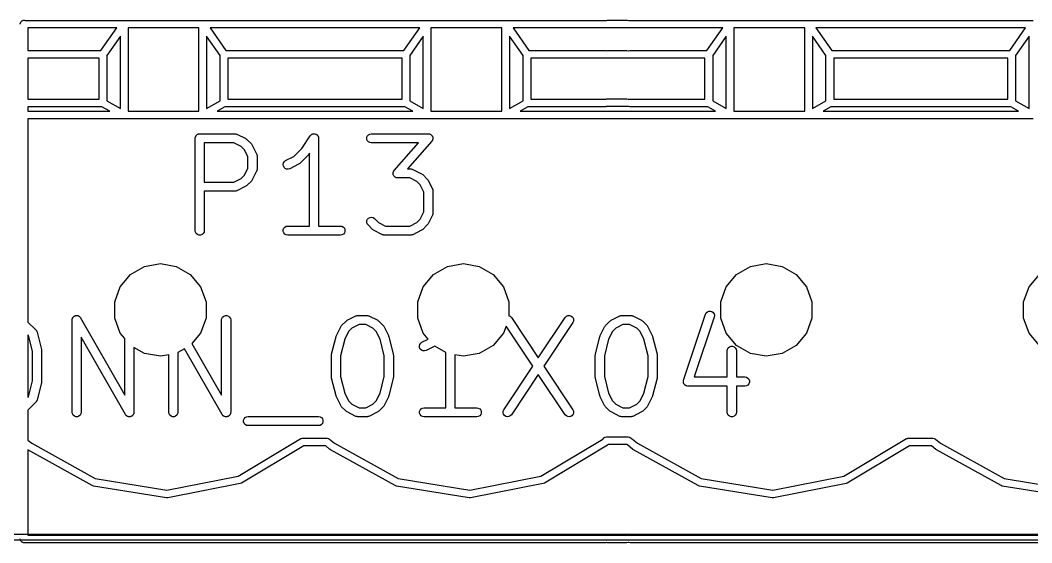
# Model space of a CAD drawing. Extents: x 10 to 287, y -200 to -10.
# Drawn here: x 184.69 to 201.38, y -130.09 to -121.47 of the extents above; entities that cross this region are included whole.
import ezdxf

# ---------------------------------------------------------------- set-up
doc = ezdxf.new("R2010")
doc.units = 0
doc.header["$MEASUREMENT"] = 0
doc.layers.add('BLACK', color=7, linetype='CONTINUOUS')

msp = doc.modelspace()

# ---------------------------------------------------------------- linework, layer by layer
at = {"layer": 'Black'}
for p, q in [((184.686, -121.53), (184.687, -121.525)), ((184.687, -121.52), (184.689, -121.516)), ((184.687, -121.525), (184.687, -121.52)), ((184.689, -121.516), (184.69, -121.508)), ((184.69, -121.508), (184.694, -121.502)), ((184.694, -121.502), (184.695, -121.499)), ((184.695, -121.499), (184.697, -121.497)), ((184.697, -121.497), (184.701, -121.489)), ((184.701, -121.489), (184.708, -121.483)), ((184.708, -121.483), (184.709, -121.482)), ((184.709, -121.482), (184.71, -121.482)), ((184.71, -121.482), (184.718, -121.475)), ((184.718, -121.475), (184.728, -121.471)), ((184.728, -121.471), (184.739, -121.467)), ((184.728, -121.471), (184.728, -121.471)), ((184.728, -121.471), (184.728, -121.471)), ((184.739, -121.467), (184.761, -121.467)), ((184.761, -121.467), (184.761, -121.468)), ((184.761, -121.468), (186.402, -121.468)), ((186.402, -121.468), (187.698, -121.468)), ((187.698, -121.468), (190.949, -121.468)), ((190.949, -121.468), (191.402, -121.468)), ((191.402, -121.468), (192.698, -121.468)), ((192.698, -121.468), (194.35, -121.468)), ((194.35, -121.468), (194.362, -121.47)), ((194.362, -121.47), (194.38, -121.466)), ((194.38, -121.466), (194.71, -121.466)), ((194.71, -121.466), (194.732, -121.47)), ((194.732, -121.471), (194.75, -121.468)), ((194.732, -121.47), (194.732, -121.471)), ((194.75, -121.468), (196.402, -121.468)), ((196.402, -121.468), (197.698, -121.468)), ((197.698, -121.468), (200.949, -121.468)), ((200.949, -121.468), (201.402, -121.468)), ((184.814, -121.594), (184.814, -121.968)), ((186.28, -121.594), (184.814, -121.594)), ((186.019, -121.968), (186.28, -121.594)), ((186.466, -121.594), (186.466, -122.969)), ((187.634, -121.594), (186.466, -121.594)), ((187.634, -122.969), (187.634, -121.594)), ((188.151, -121.594), (187.82, -121.594)), ((187.82, -121.594), (188.081, -121.968)), ((191.28, -121.594), (188.151, -121.594)), ((191.019, -121.968), (191.28, -121.594)), ((191.466, -121.594), (191.466, -122.969)), ((192.634, -121.594), (191.466, -121.594)), ((192.634, -122.969), (192.634, -121.594)), ((194.35, -121.594), (192.82, -121.594)), ((192.82, -121.594), (193.081, -121.968)), ((194.368, -121.591), (194.35, -121.594)), ((194.38, -121.593), (194.368, -121.591)), ((194.71, -121.593), (194.38, -121.593)), ((194.728, -121.59), (194.71, -121.593)), ((194.728, -121.591), (194.728, -121.59)), ((194.75, -121.594), (194.728, -121.591)), ((196.28, -121.594), (194.75, -121.594)), ((196.019, -121.968), (196.28, -121.594)), ((196.466, -121.594), (196.466, -122.969)), ((197.634, -121.594), (196.466, -121.594)), ((197.634, -122.969), (197.634, -121.594)), ((198.151, -121.594), (197.82, -121.594)), ((197.82, -121.594), (198.081, -121.968)), ((201.28, -121.594), (198.151, -121.594)), ((201.019, -121.968), (201.28, -121.594)), ((186.339, -121.732), (186.115, -122.051)), ((186.339, -122.923), (186.339, -121.732)), ((187.985, -122.051), (187.761, -121.732)), ((187.761, -121.732), (187.761, -122.923)), ((191.339, -121.732), (191.115, -122.051)), ((191.339, -122.923), (191.339, -121.732)), ((192.985, -122.051), (192.761, -121.732)), ((192.761, -121.732), (192.761, -122.923)), ((196.339, -121.732), (196.115, -122.051)), ((196.339, -122.923), (196.339, -121.732)), ((197.985, -122.051), (197.761, -121.732)), ((197.761, -121.732), (197.761, -122.923)), ((201.339, -121.732), (201.115, -122.051)), ((201.339, -122.923), (201.339, -121.732)), ((184.814, -121.968), (186.019, -121.968)), ((188.081, -121.968), (190.949, -121.968)), ((190.949, -121.968), (191.019, -121.968)), ((193.081, -121.968), (194.35, -121.968)), ((194.35, -121.968), (194.361, -121.97)), ((194.361, -121.97), (194.38, -121.966)), ((194.38, -121.966), (194.7, -121.966)), ((194.7, -121.966), (194.722, -121.97)), ((194.722, -121.97), (194.726, -121.973)), ((194.726, -121.973), (194.728, -121.972)), ((194.728, -121.972), (194.75, -121.968)), ((194.75, -121.968), (196.019, -121.968)), ((198.081, -121.968), (200.949, -121.968)), ((200.949, -121.968), (201.019, -121.968)), ((184.814, -122.095), (184.814, -122.768)), ((185.988, -122.095), (184.814, -122.095)), ((185.988, -122.768), (185.988, -122.095)), ((186.115, -122.051), (186.115, -122.795)), ((187.985, -122.795), (187.985, -122.051)), ((188.151, -122.095), (188.112, -122.095)), ((188.112, -122.095), (188.112, -122.768)), ((190.949, -122.095), (188.151, -122.095)), ((190.988, -122.095), (190.949, -122.095)), ((190.988, -122.768), (190.988, -122.095)), ((191.115, -122.051), (191.115, -122.795)), ((192.985, -122.795), (192.985, -122.051)), ((194.35, -122.095), (193.112, -122.095)), ((193.112, -122.095), (193.112, -122.768)), ((194.369, -122.092), (194.35, -122.095)), ((194.38, -122.093), (194.369, -122.092)), ((194.7, -122.093), (194.38, -122.093)), ((194.722, -122.09), (194.7, -122.093)), ((194.724, -122.088), (194.722, -122.09)), ((194.728, -122.091), (194.724, -122.088)), ((194.75, -122.095), (194.728, -122.091)), ((195.988, -122.095), (194.75, -122.095)), ((195.988, -122.768), (195.988, -122.095)), ((196.115, -122.051), (196.115, -122.795)), ((197.985, -122.795), (197.985, -122.051)), ((198.151, -122.095), (198.112, -122.095)), ((198.112, -122.095), (198.112, -122.768)), ((200.988, -122.095), (198.151, -122.095)), ((200.988, -122.768), (200.988, -122.095)), ((201.115, -122.051), (201.115, -122.795)), ((184.814, -122.768), (185.988, -122.768)), ((186.115, -122.795), (186.339, -122.923)), ((187.761, -122.923), (187.985, -122.795)), ((188.112, -122.768), (190.949, -122.768)), ((190.949, -122.768), (190.988, -122.768)), ((191.115, -122.795), (191.339, -122.923)), ((192.761, -122.923), (192.985, -122.795)), ((193.112, -122.768), (194.35, -122.768)), ((194.35, -122.768), (194.351, -122.768)), ((194.351, -122.768), (194.36, -122.766)), ((194.36, -122.766), (194.7, -122.766)), ((194.7, -122.766), (194.722, -122.77)), ((194.722, -122.77), (194.726, -122.773)), ((194.726, -122.773), (194.728, -122.772)), ((194.728, -122.772), (194.75, -122.768)), ((194.75, -122.768), (195.988, -122.768)), ((196.115, -122.795), (196.339, -122.923)), ((197.761, -122.923), (197.985, -122.795)), ((198.112, -122.768), (200.949, -122.768)), ((200.949, -122.768), (200.988, -122.768)), ((201.115, -122.795), (201.339, -122.923)), ((186.035, -122.895), (184.814, -122.895)), ((184.814, -122.895), (184.814, -122.969)), ((184.814, -122.969), (186.052, -122.969)), ((186.164, -122.969), (186.035, -122.895)), ((186.052, -122.969), (186.164, -122.969)), ((186.466, -122.969), (187.634, -122.969)), ((188.065, -122.895), (187.936, -122.969)), ((187.936, -122.969), (188.048, -122.969)), ((188.048, -122.969), (190.949, -122.969)), ((188.151, -122.895), (188.065, -122.895)), ((190.949, -122.895), (188.151, -122.895)), ((191.035, -122.895), (190.949, -122.895)), ((190.949, -122.969), (191.052, -122.969)), ((191.164, -122.969), (191.035, -122.895)), ((191.052, -122.969), (191.164, -122.969)), ((191.466, -122.969), (192.634, -122.969)), ((193.065, -122.895), (192.936, -122.969)), ((192.936, -122.969), (193.048, -122.969)), ((193.048, -122.969), (194.348, -122.969)), ((194.35, -122.895), (193.065, -122.895)), ((194.348, -122.969), (194.36, -122.966)), ((194.359, -122.893), (194.35, -122.895)), ((194.36, -122.893), (194.359, -122.893)), ((194.7, -122.893), (194.36, -122.893)), ((194.36, -122.966), (194.73, -122.966)), ((194.722, -122.89), (194.7, -122.893)), ((194.724, -122.889), (194.722, -122.89)), ((194.728, -122.891), (194.724, -122.889)), ((194.75, -122.895), (194.728, -122.891)), ((194.73, -122.966), (194.746, -122.969)), ((194.746, -122.969), (194.75, -122.969)), ((196.035, -122.895), (194.75, -122.895)), ((194.75, -122.969), (196.052, -122.969)), ((196.164, -122.969), (196.035, -122.895)), ((196.052, -122.969), (196.164, -122.969)), ((196.466, -122.969), (197.634, -122.969)), ((198.065, -122.895), (197.936, -122.969)), ((197.936, -122.969), (198.048, -122.969)), ((198.048, -122.969), (200.949, -122.969)), ((198.151, -122.895), (198.065, -122.895)), ((200.949, -122.895), (198.151, -122.895)), ((201.035, -122.895), (200.949, -122.895)), ((200.949, -122.969), (201.052, -122.969)), ((201.164, -122.969), (201.035, -122.895)), ((201.052, -122.969), (201.164, -122.969)), ((186.052, -123.096), (184.814, -123.096)), ((184.814, -123.096), (184.814, -126.449)), ((186.402, -123.096), (186.052, -123.096)), ((187.698, -123.096), (186.402, -123.096)), ((188.048, -123.096), (187.698, -123.096)), ((188.151, -123.096), (188.048, -123.096)), ((190.949, -123.096), (188.151, -123.096)), ((191.052, -123.096), (190.949, -123.096)), ((191.402, -123.096), (191.052, -123.096)), ((192.698, -123.096), (191.402, -123.096)), ((193.048, -123.096), (192.698, -123.096)), ((194.35, -123.096), (193.048, -123.096)), ((194.362, -123.093), (194.35, -123.096)), ((194.73, -123.093), (194.362, -123.093)), ((194.734, -123.093), (194.73, -123.093)), ((194.75, -123.096), (194.734, -123.093)), ((196.052, -123.096), (194.75, -123.096)), ((196.402, -123.096), (196.052, -123.096)), ((197.698, -123.096), (196.402, -123.096)), ((198.048, -123.096), (197.698, -123.096)), ((198.151, -123.096), (198.048, -123.096)), ((201.052, -123.096), (198.151, -123.096)), ((201.402, -123.096), (201.052, -123.096)), ((187.584, -123.378), (187.589, -123.373)), ((187.589, -123.373), (187.592, -123.367)), ((187.592, -123.367), (187.597, -123.363)), ((187.597, -123.363), (187.601, -123.358)), ((187.601, -123.358), (187.607, -123.355)), ((187.607, -123.355), (187.612, -123.35)), ((187.612, -123.35), (187.618, -123.348)), ((187.618, -123.348), (187.624, -123.345)), ((187.624, -123.345), (187.63, -123.344)), ((187.63, -123.344), (187.636, -123.342)), ((187.636, -123.342), (187.643, -123.342)), ((187.643, -123.342), (187.649, -123.34)), ((187.649, -123.34), (188.23, -123.34)), ((188.23, -123.34), (188.234, -123.341)), ((188.234, -123.341), (188.239, -123.341)), ((188.239, -123.341), (188.247, -123.343)), ((188.247, -123.343), (188.256, -123.345)), ((188.256, -123.345), (188.259, -123.347)), ((188.259, -123.347), (188.264, -123.348)), ((188.264, -123.348), (188.409, -123.421)), ((189.333, -123.585), (189.474, -123.374)), ((189.474, -123.374), (189.477, -123.371)), ((189.477, -123.371), (189.479, -123.367)), ((189.479, -123.367), (189.486, -123.361)), ((189.486, -123.361), (189.492, -123.355)), ((189.492, -123.355), (189.496, -123.353)), ((189.496, -123.353), (189.499, -123.35)), ((189.499, -123.35), (189.507, -123.347)), ((189.507, -123.347), (189.515, -123.343)), ((189.515, -123.343), (189.519, -123.343)), ((189.519, -123.343), (189.523, -123.342)), ((189.523, -123.342), (189.532, -123.342)), ((189.532, -123.342), (189.541, -123.341)), ((189.541, -123.341), (189.545, -123.342)), ((189.545, -123.342), (189.549, -123.342)), ((189.549, -123.342), (189.558, -123.345)), ((189.558, -123.345), (189.566, -123.347)), ((189.566, -123.347), (189.57, -123.349)), ((189.57, -123.349), (189.574, -123.35)), ((189.574, -123.35), (189.581, -123.356)), ((189.581, -123.356), (189.588, -123.361)), ((189.588, -123.361), (189.591, -123.365)), ((189.591, -123.365), (189.594, -123.367)), ((189.594, -123.367), (189.598, -123.375)), ((189.598, -123.375), (189.604, -123.382)), ((190.415, -123.378), (190.432, -123.358)), ((190.432, -123.358), (190.454, -123.345)), ((190.454, -123.345), (190.48, -123.34)), ((190.48, -123.34), (191.423, -123.34)), ((191.423, -123.34), (191.43, -123.342)), ((191.43, -123.342), (191.438, -123.342)), ((191.438, -123.342), (191.443, -123.344)), ((191.443, -123.344), (191.449, -123.345)), ((191.449, -123.345), (191.455, -123.349)), ((191.455, -123.349), (191.462, -123.351)), ((191.462, -123.351), (191.466, -123.355)), ((191.466, -123.355), (191.471, -123.358)), ((191.471, -123.358), (191.476, -123.364)), ((191.476, -123.364), (191.482, -123.368)), ((191.482, -123.368), (191.484, -123.373)), ((191.484, -123.373), (191.488, -123.378)), ((187.574, -123.415), (187.576, -123.409)), ((187.574, -124.939), (187.574, -123.415)), ((187.576, -123.402), (187.578, -123.396)), ((187.576, -123.409), (187.576, -123.402)), ((187.578, -123.396), (187.579, -123.39)), ((187.579, -123.39), (187.582, -123.384)), ((187.582, -123.384), (187.584, -123.378)), ((187.724, -123.49), (187.724, -124.139)), ((188.212, -123.49), (187.724, -123.49)), ((188.331, -123.55), (188.212, -123.49)), ((188.409, -123.421), (188.418, -123.428)), ((188.418, -123.428), (188.428, -123.435)), ((188.428, -123.435), (188.501, -123.508)), ((188.501, -123.508), (188.508, -123.517)), ((188.508, -123.517), (188.515, -123.527)), ((188.515, -123.527), (188.587, -123.672)), ((189.604, -123.382), (189.605, -123.386)), ((189.605, -123.386), (189.607, -123.39)), ((189.607, -123.39), (189.608, -123.399)), ((189.608, -123.399), (189.611, -123.407)), ((189.611, -123.407), (189.611, -123.411)), ((189.611, -123.411), (189.611, -123.415)), ((189.611, -123.415), (189.611, -124.864)), ((190.406, -123.402), (190.415, -123.378)), ((190.406, -123.428), (190.406, -123.402)), ((190.415, -123.453), (190.406, -123.428)), ((190.432, -123.473), (190.415, -123.453)), ((190.454, -123.486), (190.432, -123.473)), ((190.48, -123.49), (190.454, -123.486)), ((191.258, -123.49), (190.48, -123.49)), ((190.859, -123.947), (191.258, -123.49)), ((191.48, -123.465), (191.08, -123.921)), ((191.483, -123.459), (191.48, -123.465)), ((191.488, -123.453), (191.483, -123.459)), ((191.488, -123.378), (191.491, -123.385)), ((191.49, -123.447), (191.488, -123.453)), ((191.493, -123.443), (191.49, -123.447)), ((191.491, -123.385), (191.494, -123.391)), ((191.494, -123.435), (191.493, -123.443)), ((191.494, -123.391), (191.495, -123.397)), ((191.497, -123.428), (191.494, -123.435)), ((191.495, -123.397), (191.497, -123.402)), ((191.497, -123.402), (191.497, -123.41)), ((191.497, -123.41), (191.498, -123.417)), ((191.498, -123.417), (191.497, -123.423)), ((191.497, -123.423), (191.497, -123.428)), ((188.386, -123.605), (188.331, -123.55)), ((188.445, -123.723), (188.386, -123.605)), ((188.587, -123.672), (188.589, -123.676)), ((188.589, -123.676), (188.591, -123.68)), ((188.591, -123.68), (188.592, -123.689)), ((188.592, -123.689), (188.595, -123.697)), ((188.595, -123.697), (188.595, -123.701)), ((188.595, -123.701), (188.595, -123.706)), ((188.595, -123.706), (188.595, -123.923)), ((189.202, -123.717), (189.333, -123.585)), ((189.444, -123.686), (189.299, -123.831)), ((189.448, -123.68), (189.444, -123.686)), ((189.454, -123.675), (189.448, -123.68)), ((189.461, -123.663), (189.454, -123.675)), ((189.461, -124.864), (189.461, -123.663)), ((188.445, -123.906), (188.445, -123.723)), ((189.026, -123.846), (189.032, -123.821)), ((189.029, -123.872), (189.026, -123.846)), ((189.041, -123.896), (189.029, -123.872)), ((189.032, -123.821), (189.046, -123.799)), ((189.046, -123.799), (189.067, -123.784)), ((189.067, -123.784), (189.202, -123.717)), ((189.28, -123.845), (189.134, -123.918)), ((189.289, -123.838), (189.28, -123.845)), ((189.299, -123.831), (189.289, -123.838)), ((188.331, -124.08), (188.386, -124.024)), ((188.386, -124.024), (188.445, -123.906)), ((188.587, -123.957), (188.515, -124.102)), ((188.589, -123.953), (188.587, -123.957)), ((188.591, -123.949), (188.589, -123.953)), ((188.592, -123.94), (188.591, -123.949)), ((188.595, -123.932), (188.592, -123.94)), ((188.595, -123.923), (188.595, -123.928)), ((188.595, -123.928), (188.595, -123.932)), ((189.06, -123.913), (189.041, -123.896)), ((189.083, -123.924), (189.06, -123.913)), ((189.109, -123.925), (189.083, -123.924)), ((189.134, -123.918), (189.109, -123.925)), ((190.84, -123.994), (190.841, -123.989)), ((190.841, -124.002), (190.84, -123.994)), ((190.841, -123.983), (190.844, -123.976)), ((190.841, -123.989), (190.841, -123.983)), ((190.841, -124.009), (190.841, -124.002)), ((190.843, -124.014), (190.841, -124.009)), ((190.844, -124.02), (190.843, -124.014)), ((190.844, -123.976), (190.845, -123.969)), ((190.848, -124.027), (190.844, -124.02)), ((190.845, -123.969), (190.848, -123.964)), ((190.848, -123.964), (190.85, -123.959)), ((190.85, -124.033), (190.848, -124.027)), ((190.85, -123.959), (190.855, -123.953)), ((190.854, -124.038), (190.85, -124.033)), ((190.857, -124.043), (190.854, -124.038)), ((190.855, -123.953), (190.859, -123.947)), ((190.862, -124.048), (190.857, -124.043)), ((191.08, -123.921), (191.133, -123.921)), ((191.133, -123.921), (191.137, -123.922)), ((191.137, -123.922), (191.141, -123.921)), ((191.141, -123.921), (191.15, -123.924)), ((191.15, -123.924), (191.159, -123.926)), ((191.159, -123.926), (191.162, -123.928)), ((191.162, -123.928), (191.166, -123.929)), ((191.166, -123.929), (191.312, -124.001)), ((191.312, -124.001), (191.321, -124.009)), ((191.321, -124.009), (191.331, -124.016)), ((191.331, -124.016), (191.404, -124.088)), ((187.724, -124.139), (188.212, -124.139)), ((188.212, -124.139), (188.331, -124.08)), ((188.409, -124.208), (188.264, -124.281)), ((188.418, -124.201), (188.409, -124.208)), ((188.428, -124.194), (188.418, -124.201)), ((188.501, -124.122), (188.428, -124.194)), ((188.508, -124.112), (188.501, -124.122)), ((188.515, -124.102), (188.508, -124.112)), ((190.867, -124.053), (190.862, -124.048)), ((190.872, -124.056), (190.867, -124.053)), ((190.876, -124.06), (190.872, -124.056)), ((190.883, -124.063), (190.876, -124.06)), ((190.889, -124.066), (190.883, -124.063)), ((190.895, -124.067), (190.889, -124.066)), ((190.901, -124.07), (190.895, -124.067)), ((190.908, -124.07), (190.901, -124.07)), ((190.915, -124.071), (190.908, -124.07)), ((191.115, -124.071), (190.915, -124.071)), ((191.234, -124.13), (191.115, -124.071)), ((191.289, -124.186), (191.234, -124.13)), ((191.348, -124.304), (191.289, -124.186)), ((191.404, -124.088), (191.411, -124.098)), ((191.411, -124.098), (191.418, -124.108)), ((191.418, -124.108), (191.49, -124.253)), ((188.23, -124.289), (187.724, -124.289)), ((187.724, -124.289), (187.724, -124.939)), ((188.234, -124.288), (188.23, -124.289)), ((188.239, -124.288), (188.234, -124.288)), ((188.247, -124.286), (188.239, -124.288)), ((188.256, -124.284), (188.247, -124.286)), ((188.259, -124.282), (188.256, -124.284)), ((188.264, -124.281), (188.259, -124.282)), ((191.348, -124.631), (191.348, -124.304)), ((191.49, -124.253), (191.491, -124.257)), ((191.491, -124.257), (191.494, -124.261)), ((191.494, -124.261), (191.495, -124.269)), ((191.495, -124.269), (191.498, -124.278)), ((191.498, -124.278), (191.497, -124.282)), ((191.497, -124.282), (191.498, -124.286)), ((191.498, -124.286), (191.498, -124.649)), ((191.289, -124.75), (191.348, -124.631)), ((191.49, -124.683), (191.418, -124.828)), ((191.491, -124.679), (191.49, -124.683)), ((191.494, -124.675), (191.491, -124.679)), ((191.495, -124.666), (191.494, -124.675)), ((191.498, -124.658), (191.495, -124.666)), ((191.498, -124.649), (191.497, -124.653)), ((191.497, -124.653), (191.498, -124.658)), ((189.053, -124.882), (189.075, -124.869)), ((189.075, -124.869), (189.101, -124.864)), ((189.101, -124.864), (189.461, -124.864)), ((189.611, -124.864), (189.972, -124.864)), ((189.972, -124.864), (189.997, -124.869)), ((189.997, -124.869), (190.02, -124.882)), ((190.405, -124.801), (190.407, -124.775)), ((190.412, -124.826), (190.405, -124.801)), ((190.407, -124.775), (190.418, -124.751)), ((190.427, -124.847), (190.412, -124.826)), ((190.418, -124.751), (190.437, -124.733)), ((190.499, -124.92), (190.427, -124.847)), ((190.437, -124.733), (190.46, -124.722)), ((190.46, -124.722), (190.486, -124.72)), ((190.486, -124.72), (190.511, -124.726)), ((190.511, -124.726), (190.533, -124.741)), ((190.533, -124.741), (190.597, -124.805)), ((190.597, -124.805), (190.715, -124.864)), ((190.715, -124.864), (191.115, -124.864)), ((191.115, -124.864), (191.234, -124.805)), ((191.234, -124.805), (191.289, -124.75)), ((191.404, -124.847), (191.331, -124.92)), ((191.411, -124.837), (191.404, -124.847)), ((191.418, -124.828), (191.411, -124.837)), ((187.579, -124.965), (187.574, -124.939)), ((187.592, -124.988), (187.579, -124.965)), ((187.612, -125.004), (187.592, -124.988)), ((187.636, -125.013), (187.612, -125.004)), ((187.662, -125.013), (187.636, -125.013)), ((187.687, -125.004), (187.662, -125.013)), ((187.707, -124.988), (187.687, -125.004)), ((187.72, -124.965), (187.707, -124.988)), ((187.724, -124.939), (187.72, -124.965)), ((189.027, -124.926), (189.036, -124.902)), ((189.027, -124.952), (189.027, -124.926)), ((189.036, -124.977), (189.027, -124.952)), ((189.036, -124.902), (189.053, -124.882)), ((189.053, -124.997), (189.036, -124.977)), ((189.075, -125.01), (189.053, -124.997)), ((189.101, -125.014), (189.075, -125.01)), ((189.972, -125.014), (189.101, -125.014)), ((189.997, -125.01), (189.972, -125.014)), ((190.02, -124.997), (189.997, -125.01)), ((190.02, -124.882), (190.037, -124.902)), ((190.037, -124.977), (190.02, -124.997)), ((190.037, -124.902), (190.046, -124.926)), ((190.046, -124.952), (190.037, -124.977)), ((190.046, -124.926), (190.046, -124.952)), ((190.509, -124.927), (190.499, -124.92)), ((190.519, -124.934), (190.509, -124.927)), ((190.664, -125.007), (190.519, -124.934)), ((190.668, -125.008), (190.664, -125.007)), ((190.672, -125.01), (190.668, -125.008)), ((190.68, -125.011), (190.672, -125.01)), ((190.689, -125.014), (190.68, -125.011)), ((190.693, -125.014), (190.689, -125.014)), ((190.697, -125.014), (190.693, -125.014)), ((191.133, -125.014), (190.697, -125.014)), ((191.137, -125.014), (191.133, -125.014)), ((191.141, -125.014), (191.137, -125.014)), ((191.15, -125.011), (191.141, -125.014)), ((191.159, -125.01), (191.15, -125.011)), ((191.162, -125.008), (191.159, -125.01)), ((191.166, -125.007), (191.162, -125.008)), ((191.312, -124.934), (191.166, -125.007)), ((191.321, -124.927), (191.312, -124.934)), ((191.331, -124.92), (191.321, -124.927)), ((186.508, -125.664), (186.738, -125.531)), ((186.738, -125.531), (187, -125.485)), ((187, -125.485), (187.262, -125.531)), ((187.262, -125.531), (187.492, -125.664)), ((191.508, -125.664), (191.738, -125.531)), ((191.738, -125.531), (192, -125.485)), ((192, -125.485), (192.262, -125.531)), ((192.262, -125.531), (192.492, -125.664)), ((196.508, -125.664), (196.738, -125.531)), ((196.738, -125.531), (197, -125.485)), ((197, -125.485), (197.262, -125.531)), ((197.262, -125.531), (197.492, -125.664)), ((186.338, -125.868), (186.508, -125.664)), ((187.492, -125.664), (187.662, -125.868)), ((191.338, -125.868), (191.508, -125.664)), ((192.492, -125.664), (192.662, -125.868)), ((196.338, -125.868), (196.508, -125.664)), ((197.492, -125.664), (197.662, -125.868)), ((201.338, -125.868), (201.508, -125.664)), ((186.247, -126.117), (186.338, -125.868)), ((187.662, -125.868), (187.753, -126.117)), ((191.247, -126.117), (191.338, -125.868)), ((192.662, -125.868), (192.753, -126.117)), ((196.247, -126.117), (196.338, -125.868)), ((197.662, -125.868), (197.753, -126.117)), ((201.247, -126.117), (201.338, -125.868)), ((186.247, -126.383), (186.247, -126.117)), ((187.753, -126.117), (187.753, -126.383)), ((191.247, -126.383), (191.247, -126.117)), ((192.753, -126.117), (192.753, -126.345)), ((196.247, -126.383), (196.247, -126.117)), ((197.753, -126.117), (197.753, -126.383)), ((201.247, -126.383), (201.247, -126.117)), ((185.55, -126.384), (185.553, -126.378)), ((185.553, -126.378), (185.557, -126.373)), ((185.557, -126.373), (185.56, -126.367)), ((185.56, -126.367), (185.565, -126.363)), ((185.565, -126.363), (185.569, -126.358)), ((185.569, -126.358), (185.575, -126.355)), ((185.575, -126.355), (185.58, -126.35)), ((185.58, -126.35), (185.586, -126.348)), ((185.586, -126.348), (185.592, -126.345)), ((185.592, -126.345), (185.598, -126.344)), ((185.598, -126.344), (185.604, -126.342)), ((185.604, -126.342), (185.611, -126.342)), ((185.611, -126.342), (185.618, -126.34)), ((185.618, -126.34), (185.624, -126.342)), ((185.624, -126.342), (185.63, -126.342)), ((185.63, -126.342), (185.637, -126.344)), ((185.637, -126.344), (185.643, -126.345)), ((185.643, -126.345), (185.649, -126.348)), ((185.649, -126.348), (185.655, -126.35)), ((185.655, -126.35), (185.66, -126.355)), ((185.66, -126.355), (185.666, -126.358)), ((185.666, -126.358), (185.67, -126.363)), ((185.67, -126.363), (185.675, -126.367)), ((185.675, -126.367), (185.678, -126.373)), ((185.678, -126.373), (185.683, -126.378)), ((185.683, -126.378), (186.413, -127.657)), ((188.014, -126.39), (188.027, -126.367)), ((188.027, -126.367), (188.047, -126.35)), ((188.047, -126.35), (188.072, -126.342)), ((188.072, -126.342), (188.098, -126.342)), ((188.098, -126.342), (188.122, -126.35)), ((188.122, -126.35), (188.142, -126.367)), ((188.142, -126.367), (188.155, -126.39)), ((190.083, -126.421), (190.228, -126.348)), ((190.228, -126.348), (190.233, -126.347)), ((190.233, -126.347), (190.236, -126.345)), ((190.236, -126.345), (190.245, -126.343)), ((190.245, -126.343), (190.253, -126.341)), ((190.253, -126.341), (190.258, -126.341)), ((190.258, -126.341), (190.262, -126.34)), ((190.262, -126.34), (190.407, -126.34)), ((190.407, -126.34), (190.411, -126.341)), ((190.411, -126.341), (190.416, -126.341)), ((190.416, -126.341), (190.424, -126.343)), ((190.424, -126.343), (190.433, -126.345)), ((190.433, -126.345), (190.437, -126.347)), ((190.437, -126.347), (190.441, -126.348)), ((190.441, -126.348), (190.586, -126.421)), ((192.753, -126.345), (192.774, -126.355)), ((192.774, -126.355), (192.792, -126.374)), ((192.792, -126.374), (193.237, -127.042)), ((193.237, -127.042), (193.683, -126.374)), ((193.683, -126.374), (193.701, -126.355)), ((193.701, -126.355), (193.724, -126.343)), ((193.724, -126.343), (193.75, -126.341)), ((193.75, -126.341), (193.776, -126.347)), ((193.776, -126.347), (193.797, -126.361)), ((193.797, -126.361), (193.813, -126.382)), ((194.438, -126.421), (194.583, -126.348)), ((194.583, -126.348), (194.587, -126.347)), ((194.587, -126.347), (194.591, -126.345)), ((194.591, -126.345), (194.599, -126.343)), ((194.599, -126.343), (194.608, -126.341)), ((194.608, -126.341), (194.612, -126.341)), ((194.612, -126.341), (194.616, -126.34)), ((194.616, -126.34), (194.761, -126.34)), ((194.761, -126.34), (194.766, -126.341)), ((194.766, -126.341), (194.77, -126.341)), ((194.77, -126.341), (194.778, -126.343)), ((194.778, -126.343), (194.787, -126.345)), ((194.787, -126.345), (194.791, -126.347)), ((194.791, -126.347), (194.795, -126.348)), ((194.795, -126.348), (194.94, -126.421)), ((195.634, -127.408), (195.997, -126.319)), ((196.139, -126.367), (195.809, -127.356)), ((195.997, -126.319), (196.009, -126.296)), ((196.009, -126.296), (196.028, -126.279)), ((196.028, -126.279), (196.053, -126.269)), ((196.053, -126.269), (196.079, -126.269)), ((196.079, -126.269), (196.103, -126.277)), ((196.103, -126.277), (196.124, -126.293)), ((196.124, -126.293), (196.137, -126.315)), ((196.137, -126.315), (196.143, -126.341)), ((196.143, -126.341), (196.139, -126.367)), ((184.814, -126.449), (184.945, -126.58)), ((185.542, -126.415), (185.544, -126.409)), ((185.542, -127.939), (185.542, -126.415)), ((185.544, -126.402), (185.546, -126.396)), ((185.544, -126.409), (185.544, -126.402)), ((185.546, -126.396), (185.547, -126.39)), ((185.547, -126.39), (185.55, -126.384)), ((186.338, -126.632), (186.247, -126.383)), ((187.753, -126.383), (187.662, -126.632)), ((188.01, -126.415), (188.014, -126.39)), ((188.01, -127.657), (188.01, -126.415)), ((188.155, -126.39), (188.16, -126.415)), ((188.16, -126.415), (188.16, -127.939)), ((189.905, -126.672), (189.977, -126.527)), ((189.977, -126.527), (189.984, -126.517)), ((189.984, -126.517), (189.991, -126.508)), ((189.991, -126.508), (190.064, -126.435)), ((190.064, -126.435), (190.074, -126.428)), ((190.074, -126.428), (190.083, -126.421)), ((190.28, -126.49), (190.161, -126.55)), ((190.389, -126.49), (190.28, -126.49)), ((190.508, -126.55), (190.389, -126.49)), ((190.586, -126.421), (190.595, -126.428)), ((190.595, -126.428), (190.605, -126.435)), ((190.605, -126.435), (190.678, -126.508)), ((190.678, -126.508), (190.685, -126.517)), ((190.685, -126.517), (190.692, -126.527)), ((190.692, -126.527), (190.765, -126.672)), ((191.338, -126.632), (191.247, -126.383)), ((192.705, -126.515), (192.662, -126.632)), ((193.147, -127.177), (192.705, -126.515)), ((193.808, -126.457), (193.328, -127.177)), ((193.818, -126.433), (193.808, -126.457)), ((193.813, -126.382), (193.82, -126.407)), ((193.82, -126.407), (193.818, -126.433)), ((194.259, -126.672), (194.331, -126.527)), ((194.331, -126.527), (194.339, -126.517)), ((194.339, -126.517), (194.346, -126.508)), ((194.346, -126.508), (194.418, -126.435)), ((194.418, -126.435), (194.428, -126.428)), ((194.428, -126.428), (194.438, -126.421)), ((194.634, -126.49), (194.516, -126.55)), ((194.744, -126.49), (194.634, -126.49)), ((194.862, -126.55), (194.744, -126.49)), ((194.94, -126.421), (194.95, -126.428)), ((194.95, -126.428), (194.96, -126.435)), ((194.96, -126.435), (195.032, -126.508)), ((195.032, -126.508), (195.039, -126.517)), ((195.039, -126.517), (195.046, -126.527)), ((195.046, -126.527), (195.119, -126.672)), ((196.338, -126.632), (196.247, -126.383)), ((197.753, -126.383), (197.662, -126.632)), ((201.338, -126.632), (201.247, -126.383)), ((184.824, -126.671), (184.814, -126.661)), ((184.814, -126.661), (184.814, -127.694)), ((184.889, -126.933), (184.824, -126.671)), ((184.945, -126.58), (184.949, -126.586)), ((184.949, -126.586), (184.954, -126.591)), ((184.954, -126.591), (184.956, -126.597)), ((184.956, -126.597), (184.96, -126.601)), ((184.96, -126.601), (184.962, -126.608)), ((184.962, -126.608), (184.964, -126.615)), ((184.964, -126.615), (185.037, -126.905)), ((186.423, -127.977), (185.692, -126.698)), ((185.692, -126.698), (185.692, -127.939)), ((186.413, -126.723), (186.338, -126.632)), ((187.662, -126.632), (187.521, -126.801)), ((189.826, -126.978), (189.899, -126.688)), ((189.899, -126.688), (189.902, -126.68)), ((189.902, -126.68), (189.905, -126.672)), ((190.106, -126.605), (190.042, -126.732)), ((190.161, -126.55), (190.106, -126.605)), ((190.563, -126.605), (190.508, -126.55)), ((190.627, -126.732), (190.563, -126.605)), ((190.765, -126.672), (190.767, -126.68)), ((190.767, -126.68), (190.77, -126.688)), ((190.77, -126.688), (190.843, -126.978)), ((191.421, -126.732), (191.338, -126.632)), ((192.662, -126.632), (192.492, -126.836)), ((194.181, -126.978), (194.253, -126.688)), ((194.253, -126.688), (194.257, -126.68)), ((194.257, -126.68), (194.259, -126.672)), ((194.46, -126.605), (194.397, -126.732)), ((194.516, -126.55), (194.46, -126.605)), ((194.918, -126.605), (194.862, -126.55)), ((194.981, -126.732), (194.918, -126.605)), ((195.119, -126.672), (195.121, -126.68)), ((195.121, -126.68), (195.124, -126.688)), ((195.124, -126.688), (195.197, -126.978)), ((196.508, -126.836), (196.338, -126.632)), ((197.662, -126.632), (197.492, -126.836)), ((201.508, -126.836), (201.338, -126.632)), ((186.413, -127.657), (186.413, -126.723)), ((186.738, -126.969), (186.563, -126.868)), ((186.563, -126.868), (186.563, -127.939)), ((187.521, -126.801), (188.01, -127.657)), ((190.042, -126.732), (189.974, -127.005)), ((190.695, -127.005), (190.627, -126.732)), ((191.276, -126.846), (191.282, -126.821)), ((191.279, -126.872), (191.276, -126.846)), ((191.29, -126.896), (191.279, -126.872)), ((191.282, -126.821), (191.296, -126.799)), ((191.296, -126.799), (191.317, -126.784)), ((191.317, -126.784), (191.421, -126.732)), ((191.527, -126.847), (191.384, -126.918)), ((191.711, -126.953), (191.527, -126.847)), ((192.492, -126.836), (192.262, -126.969)), ((194.397, -126.732), (194.328, -127.005)), ((195.049, -127.005), (194.981, -126.732)), ((196.36, -126.898), (196.373, -126.875)), ((196.373, -126.875), (196.393, -126.858)), ((196.393, -126.858), (196.418, -126.85)), ((196.418, -126.85), (196.444, -126.85)), ((196.444, -126.85), (196.468, -126.858)), ((196.468, -126.858), (196.488, -126.875)), ((196.488, -126.875), (196.501, -126.898)), ((196.738, -126.969), (196.508, -126.836)), ((197.492, -126.836), (197.262, -126.969)), ((184.889, -127.422), (184.889, -126.933)), ((185.037, -126.905), (185.038, -126.914)), ((185.038, -126.914), (185.039, -126.923)), ((185.039, -126.923), (185.039, -127.431)), ((187, -127.015), (186.738, -126.969)), ((187.139, -126.99), (187, -127.015)), ((187.139, -127.939), (187.139, -126.99)), ((187.399, -126.89), (187.289, -126.953)), ((187.289, -126.953), (187.289, -127.939)), ((188.02, -127.977), (187.399, -126.89)), ((189.824, -126.996), (189.826, -126.987)), ((189.824, -127.359), (189.824, -126.996)), ((189.826, -126.987), (189.826, -126.978)), ((189.974, -127.005), (189.974, -127.35)), ((190.695, -127.35), (190.695, -127.005)), ((190.843, -126.978), (190.843, -126.987)), ((190.843, -126.987), (190.845, -126.996)), ((190.845, -126.996), (190.845, -127.359)), ((191.309, -126.913), (191.29, -126.896)), ((191.333, -126.924), (191.309, -126.913)), ((191.359, -126.925), (191.333, -126.924)), ((191.384, -126.918), (191.359, -126.925)), ((191.711, -127.864), (191.711, -126.953)), ((192, -127.015), (191.861, -126.99)), ((191.861, -126.99), (191.861, -127.864)), ((192.262, -126.969), (192, -127.015)), ((194.178, -126.996), (194.18, -126.987)), ((194.178, -127.359), (194.178, -126.996)), ((194.18, -126.987), (194.181, -126.978)), ((194.328, -127.005), (194.328, -127.35)), ((195.049, -127.35), (195.049, -127.005)), ((195.197, -126.978), (195.198, -126.987)), ((195.198, -126.987), (195.199, -126.996)), ((195.199, -126.996), (195.199, -127.359)), ((196.356, -126.923), (196.36, -126.898)), ((196.356, -127.356), (196.356, -126.923)), ((196.501, -126.898), (196.506, -126.923)), ((196.506, -126.923), (196.506, -127.356)), ((197, -127.015), (196.738, -126.969)), ((197.262, -126.969), (197, -127.015)), ((192.667, -127.898), (193.147, -127.177)), ((193.328, -127.177), (193.808, -127.898)), ((189.826, -127.368), (189.824, -127.359)), ((189.826, -127.377), (189.826, -127.368)), ((189.899, -127.667), (189.826, -127.377)), ((189.974, -127.35), (190.042, -127.623)), ((190.627, -127.623), (190.695, -127.35)), ((190.843, -127.377), (190.77, -127.667)), ((190.845, -127.359), (190.843, -127.368)), ((190.843, -127.368), (190.843, -127.377)), ((193.237, -127.313), (192.792, -127.981)), ((193.683, -127.981), (193.237, -127.313)), ((194.18, -127.368), (194.178, -127.359)), ((194.181, -127.377), (194.18, -127.368)), ((194.253, -127.667), (194.181, -127.377)), ((194.328, -127.35), (194.397, -127.623)), ((194.981, -127.623), (195.049, -127.35)), ((195.197, -127.377), (195.124, -127.667)), ((195.198, -127.368), (195.197, -127.377)), ((195.199, -127.359), (195.198, -127.368)), ((195.809, -127.356), (196.356, -127.356)), ((196.506, -127.356), (196.648, -127.356)), ((196.648, -127.356), (196.674, -127.361)), ((196.674, -127.361), (196.696, -127.374)), ((196.696, -127.374), (196.713, -127.394)), ((184.824, -127.683), (184.889, -127.422)), ((185.037, -127.45), (184.964, -127.74)), ((185.038, -127.44), (185.037, -127.45)), ((185.039, -127.431), (185.038, -127.44)), ((195.63, -127.433), (195.631, -127.426)), ((195.631, -127.439), (195.63, -127.433)), ((195.631, -127.418), (195.633, -127.413)), ((195.631, -127.426), (195.631, -127.418)), ((195.631, -127.444), (195.631, -127.439)), ((195.634, -127.452), (195.631, -127.444)), ((195.633, -127.413), (195.634, -127.408)), ((195.635, -127.459), (195.634, -127.452)), ((195.638, -127.464), (195.635, -127.459)), ((195.64, -127.469), (195.638, -127.464)), ((195.645, -127.475), (195.64, -127.469)), ((195.649, -127.481), (195.645, -127.475)), ((195.653, -127.485), (195.649, -127.481)), ((195.657, -127.489), (195.653, -127.485)), ((195.663, -127.493), (195.657, -127.489)), ((195.669, -127.497), (195.663, -127.493)), ((195.674, -127.499), (195.669, -127.497)), ((195.679, -127.502), (195.674, -127.499)), ((195.687, -127.503), (195.679, -127.502)), ((195.694, -127.506), (195.687, -127.503)), ((195.699, -127.505), (195.694, -127.506)), ((195.705, -127.506), (195.699, -127.505)), ((196.356, -127.506), (195.705, -127.506)), ((196.356, -127.939), (196.356, -127.506)), ((196.648, -127.506), (196.506, -127.506)), ((196.506, -127.506), (196.506, -127.939)), ((196.674, -127.502), (196.648, -127.506)), ((196.696, -127.489), (196.674, -127.502)), ((196.713, -127.469), (196.696, -127.489)), ((196.713, -127.394), (196.722, -127.418)), ((196.722, -127.444), (196.713, -127.469)), ((196.722, -127.418), (196.722, -127.444)), ((184.814, -127.694), (184.824, -127.683)), ((189.902, -127.675), (189.899, -127.667)), ((189.905, -127.683), (189.902, -127.675)), ((189.977, -127.828), (189.905, -127.683)), ((190.042, -127.623), (190.106, -127.75)), ((190.563, -127.75), (190.627, -127.623)), ((190.765, -127.683), (190.692, -127.828)), ((190.767, -127.675), (190.765, -127.683)), ((190.77, -127.667), (190.767, -127.675)), ((194.257, -127.675), (194.253, -127.667)), ((194.259, -127.683), (194.257, -127.675)), ((194.331, -127.828), (194.259, -127.683)), ((194.397, -127.623), (194.46, -127.75)), ((194.918, -127.75), (194.981, -127.623)), ((195.119, -127.683), (195.046, -127.828)), ((195.121, -127.675), (195.119, -127.683)), ((195.124, -127.667), (195.121, -127.675)), ((184.945, -127.775), (184.814, -127.906)), ((184.949, -127.769), (184.945, -127.775)), ((184.954, -127.764), (184.949, -127.769)), ((184.956, -127.758), (184.954, -127.764)), ((184.96, -127.753), (184.956, -127.758)), ((184.962, -127.746), (184.96, -127.753)), ((184.964, -127.74), (184.962, -127.746)), ((189.984, -127.837), (189.977, -127.828)), ((189.991, -127.847), (189.984, -127.837)), ((190.064, -127.92), (189.991, -127.847)), ((190.106, -127.75), (190.161, -127.805)), ((190.161, -127.805), (190.28, -127.864)), ((190.28, -127.864), (190.389, -127.864)), ((190.389, -127.864), (190.508, -127.805)), ((190.508, -127.805), (190.563, -127.75)), ((190.678, -127.847), (190.605, -127.92)), ((190.685, -127.837), (190.678, -127.847)), ((190.692, -127.828), (190.685, -127.837)), ((191.286, -127.902), (191.302, -127.882)), ((191.302, -127.882), (191.325, -127.869)), ((191.325, -127.869), (191.351, -127.864)), ((191.351, -127.864), (191.711, -127.864)), ((191.861, -127.864), (192.221, -127.864)), ((192.221, -127.864), (192.247, -127.869)), ((192.247, -127.869), (192.27, -127.882)), ((192.27, -127.882), (192.286, -127.902)), ((194.339, -127.837), (194.331, -127.828)), ((194.346, -127.847), (194.339, -127.837)), ((194.418, -127.92), (194.346, -127.847)), ((194.46, -127.75), (194.516, -127.805)), ((194.516, -127.805), (194.634, -127.864)), ((194.634, -127.864), (194.744, -127.864)), ((194.744, -127.864), (194.862, -127.805)), ((194.862, -127.805), (194.918, -127.75)), ((195.032, -127.847), (194.96, -127.92)), ((195.039, -127.837), (195.032, -127.847)), ((195.046, -127.828), (195.039, -127.837)), ((184.814, -127.906), (184.814, -128.399)), ((185.547, -127.965), (185.542, -127.939)), ((185.56, -127.988), (185.547, -127.965)), ((185.58, -128.004), (185.56, -127.988)), ((185.604, -128.013), (185.58, -128.004)), ((185.63, -128.013), (185.604, -128.013)), ((185.655, -128.004), (185.63, -128.013)), ((185.675, -127.988), (185.655, -128.004)), ((185.688, -127.965), (185.675, -127.988)), ((185.692, -127.939), (185.688, -127.965)), ((186.427, -127.982), (186.423, -127.977)), ((186.431, -127.988), (186.427, -127.982)), ((186.436, -127.992), (186.431, -127.988)), ((186.44, -127.997), (186.436, -127.992)), ((186.446, -128), (186.44, -127.997)), ((186.451, -128.004), (186.446, -128)), ((186.457, -128.007), (186.451, -128.004)), ((186.462, -128.01), (186.457, -128.007)), ((186.469, -128.011), (186.462, -128.01)), ((186.475, -128.013), (186.469, -128.011)), ((186.482, -128.013), (186.475, -128.013)), ((186.488, -128.014), (186.482, -128.013)), ((186.495, -128.013), (186.488, -128.014)), ((186.501, -128.013), (186.495, -128.013)), ((186.507, -128.011), (186.501, -128.013)), ((186.514, -128.01), (186.507, -128.011)), ((186.519, -128.007), (186.514, -128.01)), ((186.526, -128.004), (186.519, -128.007)), ((186.531, -128), (186.526, -128.004)), ((186.536, -127.997), (186.531, -128)), ((186.541, -127.992), (186.536, -127.997)), ((186.546, -127.988), (186.541, -127.992)), ((186.549, -127.982), (186.546, -127.988)), ((186.553, -127.977), (186.549, -127.982)), ((186.555, -127.971), (186.553, -127.977)), ((186.559, -127.965), (186.555, -127.971)), ((186.56, -127.959), (186.559, -127.965)), ((186.562, -127.953), (186.56, -127.959)), ((186.563, -127.939), (186.562, -127.946)), ((186.562, -127.946), (186.562, -127.953)), ((187.144, -127.965), (187.139, -127.939)), ((187.157, -127.988), (187.144, -127.965)), ((187.176, -128.004), (187.157, -127.988)), ((187.201, -128.013), (187.176, -128.004)), ((187.227, -128.013), (187.201, -128.013)), ((187.251, -128.004), (187.227, -128.013)), ((187.271, -127.988), (187.251, -128.004)), ((187.284, -127.965), (187.271, -127.988)), ((187.289, -127.939), (187.284, -127.965)), ((188.024, -127.982), (188.02, -127.977)), ((188.027, -127.988), (188.024, -127.982)), ((188.032, -127.992), (188.027, -127.988)), ((188.036, -127.997), (188.032, -127.992)), ((188.042, -128), (188.036, -127.997)), ((188.047, -128.004), (188.042, -128)), ((188.053, -128.007), (188.047, -128.004)), ((188.059, -128.01), (188.053, -128.007)), ((188.066, -128.011), (188.059, -128.01)), ((188.072, -128.013), (188.066, -128.011)), ((188.078, -128.013), (188.072, -128.013)), ((188.085, -128.014), (188.078, -128.013)), ((188.091, -128.013), (188.085, -128.014)), ((188.098, -128.013), (188.091, -128.013)), ((188.104, -128.011), (188.098, -128.013)), ((188.11, -128.01), (188.104, -128.011)), ((188.116, -128.007), (188.11, -128.01)), ((188.122, -128.004), (188.116, -128.007)), ((188.127, -128), (188.122, -128.004)), ((188.133, -127.997), (188.127, -128)), ((188.137, -127.992), (188.133, -127.997)), ((188.142, -127.988), (188.137, -127.992)), ((188.146, -127.982), (188.142, -127.988)), ((188.15, -127.977), (188.146, -127.982)), ((188.152, -127.971), (188.15, -127.977)), ((188.155, -127.965), (188.152, -127.971)), ((188.156, -127.959), (188.155, -127.965)), ((188.159, -127.953), (188.156, -127.959)), ((188.16, -127.939), (188.159, -127.946)), ((188.159, -127.946), (188.159, -127.953)), ((188.374, -128.072), (188.383, -128.047)), ((188.383, -128.047), (188.4, -128.027)), ((188.4, -128.027), (188.422, -128.014)), ((188.422, -128.014), (188.448, -128.01)), ((188.448, -128.01), (189.609, -128.01)), ((189.609, -128.01), (189.635, -128.014)), ((189.635, -128.014), (189.657, -128.027)), ((189.657, -128.027), (189.674, -128.047)), ((189.674, -128.047), (189.683, -128.072)), ((190.074, -127.927), (190.064, -127.92)), ((190.083, -127.934), (190.074, -127.927)), ((190.228, -128.007), (190.083, -127.934)), ((190.233, -128.008), (190.228, -128.007)), ((190.236, -128.01), (190.233, -128.008)), ((190.245, -128.011), (190.236, -128.01)), ((190.253, -128.014), (190.245, -128.011)), ((190.258, -128.014), (190.253, -128.014)), ((190.262, -128.014), (190.258, -128.014)), ((190.407, -128.014), (190.262, -128.014)), ((190.411, -128.014), (190.407, -128.014)), ((190.416, -128.014), (190.411, -128.014)), ((190.424, -128.011), (190.416, -128.014)), ((190.433, -128.01), (190.424, -128.011)), ((190.437, -128.008), (190.433, -128.01)), ((190.441, -128.007), (190.437, -128.008)), ((190.586, -127.934), (190.441, -128.007)), ((190.595, -127.927), (190.586, -127.934)), ((190.605, -127.92), (190.595, -127.927)), ((191.277, -127.926), (191.286, -127.902)), ((191.277, -127.952), (191.277, -127.926)), ((191.286, -127.977), (191.277, -127.952)), ((191.302, -127.997), (191.286, -127.977)), ((191.325, -128.01), (191.302, -127.997)), ((191.351, -128.014), (191.325, -128.01)), ((192.221, -128.014), (191.351, -128.014)), ((192.247, -128.01), (192.221, -128.014)), ((192.27, -127.997), (192.247, -128.01)), ((192.286, -127.977), (192.27, -127.997)), ((192.286, -127.902), (192.295, -127.926)), ((192.295, -127.952), (192.286, -127.977)), ((192.295, -127.926), (192.295, -127.952)), ((192.655, -127.948), (192.657, -127.922)), ((192.662, -127.973), (192.655, -127.948)), ((192.657, -127.922), (192.667, -127.898)), ((192.678, -127.994), (192.662, -127.973)), ((192.699, -128.008), (192.678, -127.994)), ((192.725, -128.014), (192.699, -128.008)), ((192.75, -128.011), (192.725, -128.014)), ((192.774, -128), (192.75, -128.011)), ((192.792, -127.981), (192.774, -128)), ((193.701, -128), (193.683, -127.981)), ((193.724, -128.011), (193.701, -128)), ((193.75, -128.014), (193.724, -128.011)), ((193.776, -128.008), (193.75, -128.014)), ((193.797, -127.994), (193.776, -128.008)), ((193.813, -127.973), (193.797, -127.994)), ((193.808, -127.898), (193.818, -127.922)), ((193.82, -127.948), (193.813, -127.973)), ((193.818, -127.922), (193.82, -127.948)), ((194.428, -127.927), (194.418, -127.92)), ((194.438, -127.934), (194.428, -127.927)), ((194.583, -128.007), (194.438, -127.934)), ((194.587, -128.008), (194.583, -128.007)), ((194.591, -128.01), (194.587, -128.008)), ((194.599, -128.011), (194.591, -128.01)), ((194.608, -128.014), (194.599, -128.011)), ((194.612, -128.014), (194.608, -128.014)), ((194.616, -128.014), (194.612, -128.014)), ((194.761, -128.014), (194.616, -128.014)), ((194.766, -128.014), (194.761, -128.014)), ((194.77, -128.014), (194.766, -128.014)), ((194.778, -128.011), (194.77, -128.014)), ((194.787, -128.01), (194.778, -128.011)), ((194.791, -128.008), (194.787, -128.01)), ((194.795, -128.007), (194.791, -128.008)), ((194.94, -127.934), (194.795, -128.007)), ((194.95, -127.927), (194.94, -127.934)), ((194.96, -127.92), (194.95, -127.927)), ((196.36, -127.965), (196.356, -127.939)), ((196.373, -127.988), (196.36, -127.965)), ((196.393, -128.004), (196.373, -127.988)), ((196.418, -128.013), (196.393, -128.004)), ((196.444, -128.013), (196.418, -128.013)), ((196.468, -128.004), (196.444, -128.013)), ((196.488, -127.988), (196.468, -128.004)), ((196.501, -127.965), (196.488, -127.988)), ((196.506, -127.939), (196.501, -127.965)), ((188.374, -128.098), (188.374, -128.072)), ((188.383, -128.122), (188.374, -128.098)), ((188.4, -128.142), (188.383, -128.122)), ((188.422, -128.155), (188.4, -128.142)), ((188.448, -128.16), (188.422, -128.155)), ((189.609, -128.16), (188.448, -128.16)), ((189.635, -128.155), (189.609, -128.16)), ((189.657, -128.142), (189.635, -128.155)), ((189.674, -128.122), (189.657, -128.142)), ((189.683, -128.098), (189.674, -128.122)), ((189.683, -128.072), (189.683, -128.098)), ((188.281, -128.996), (189.316, -128.375)), ((189.316, -128.375), (189.327, -128.371)), ((189.327, -128.371), (189.328, -128.37)), ((189.328, -128.37), (189.329, -128.37)), ((189.329, -128.37), (189.337, -128.367)), ((189.337, -128.367), (189.346, -128.367)), ((189.346, -128.367), (189.35, -128.367)), ((189.35, -128.367), (189.748, -128.367)), ((189.748, -128.367), (189.751, -128.366)), ((189.751, -128.366), (189.773, -128.37)), ((189.773, -128.37), (189.792, -128.381)), ((189.792, -128.381), (189.876, -128.452)), ((193.281, -128.996), (194.303, -128.383)), ((194.303, -128.383), (194.305, -128.378)), ((194.305, -128.378), (194.319, -128.361)), ((194.319, -128.361), (194.338, -128.35)), ((194.338, -128.35), (194.36, -128.346)), ((194.36, -128.346), (194.72, -128.346)), ((194.72, -128.346), (194.742, -128.35)), ((194.742, -128.35), (194.761, -128.361)), ((194.761, -128.361), (194.767, -128.369)), ((194.767, -128.369), (194.773, -128.37)), ((194.773, -128.37), (194.792, -128.381)), ((194.792, -128.381), (194.876, -128.452)), ((198.281, -128.996), (199.316, -128.375)), ((199.316, -128.375), (199.327, -128.371)), ((199.327, -128.371), (199.328, -128.37)), ((199.328, -128.37), (199.329, -128.37)), ((199.329, -128.37), (199.337, -128.367)), ((199.337, -128.367), (199.346, -128.367)), ((199.346, -128.367), (199.35, -128.367)), ((199.35, -128.367), (199.748, -128.367)), ((199.748, -128.367), (199.751, -128.366)), ((199.751, -128.366), (199.773, -128.37)), ((199.773, -128.37), (199.792, -128.381)), ((199.792, -128.381), (199.876, -128.452)), ((184.814, -128.399), (184.876, -128.452)), ((184.876, -128.452), (185.926, -129.035)), ((189.366, -128.493), (188.337, -129.111)), ((189.729, -128.493), (189.366, -128.493)), ((189.799, -128.553), (189.729, -128.493)), ((189.876, -128.452), (190.926, -129.035)), ((194.381, -128.484), (193.337, -129.111)), ((194.394, -128.474), (194.381, -128.484)), ((194.706, -128.474), (194.394, -128.474)), ((194.71, -128.478), (194.706, -128.474)), ((194.799, -128.553), (194.71, -128.478)), ((194.876, -128.452), (195.926, -129.035)), ((199.366, -128.493), (198.337, -129.111)), ((199.729, -128.493), (199.366, -128.493)), ((199.799, -128.553), (199.729, -128.493)), ((199.876, -128.452), (200.926, -129.035)), ((185.874, -129.151), (184.814, -128.562)), ((184.814, -128.562), (184.814, -129.966)), ((189.805, -128.556), (189.799, -128.553)), ((189.809, -128.56), (189.805, -128.556)), ((190.874, -129.151), (189.809, -128.56)), ((194.805, -128.556), (194.799, -128.553)), ((194.809, -128.56), (194.805, -128.556)), ((195.874, -129.151), (194.809, -128.56)), ((199.805, -128.556), (199.799, -128.553)), ((199.809, -128.56), (199.805, -128.556)), ((200.874, -129.151), (199.809, -128.56)), ((185.926, -129.035), (187.107, -129.223)), ((187.107, -129.223), (188.281, -128.996)), ((190.926, -129.035), (192.107, -129.223)), ((192.107, -129.223), (193.281, -128.996)), ((195.926, -129.035), (197.107, -129.223)), ((197.107, -129.223), (198.281, -128.996)), ((200.926, -129.035), (202.107, -129.223)), ((185.895, -129.158), (185.874, -129.151)), ((187.098, -129.35), (185.895, -129.158)), ((188.316, -129.118), (187.12, -129.35)), ((188.337, -129.111), (188.316, -129.118)), ((188.316, -129.118), (188.316, -129.118)), ((190.895, -129.158), (190.874, -129.151)), ((192.098, -129.35), (190.895, -129.158)), ((193.316, -129.118), (192.12, -129.35)), ((193.337, -129.111), (193.316, -129.118)), ((193.316, -129.118), (193.316, -129.118)), ((195.895, -129.158), (195.874, -129.151)), ((197.098, -129.35), (195.895, -129.158)), ((198.316, -129.118), (197.12, -129.35)), ((198.337, -129.111), (198.316, -129.118)), ((198.316, -129.118), (198.316, -129.118)), ((200.895, -129.158), (200.874, -129.151)), ((202.098, -129.35), (200.895, -129.158)), ((187.12, -129.35), (187.098, -129.35)), ((192.12, -129.35), (192.098, -129.35)), ((197.12, -129.35), (197.098, -129.35)), ((212, -130.05), (74.5, -130.05)), ((74.55, -129.95), (211.95, -129.95)), ((184.69, -130.052), (184.686, -130.03)), ((184.701, -130.071), (184.69, -130.052)), ((184.814, -129.966), (194.35, -129.966)), ((194.35, -129.966), (194.365, -129.969)), ((194.365, -129.969), (194.38, -129.966)), ((194.38, -129.966), (194.7, -129.966)), ((194.7, -129.966), (194.722, -129.97)), ((194.722, -129.97), (194.725, -129.972)), ((194.725, -129.972), (194.729, -129.97)), ((194.729, -129.97), (194.751, -129.966)), ((194.751, -129.966), (204.286, -129.966)), ((184.71, -130.078), (184.701, -130.071)), ((184.711, -130.079), (184.71, -130.078)), ((184.71, -130.078), (184.71, -130.078)), ((184.718, -130.085), (184.711, -130.079)), ((184.727, -130.088), (184.718, -130.085)), ((184.729, -130.09), (184.727, -130.088)), ((184.732, -130.09), (184.729, -130.09)), ((184.739, -130.093), (184.732, -130.09)), ((184.747, -130.093), (184.739, -130.093)), ((184.751, -130.093), (184.747, -130.093)), ((194.35, -130.093), (184.751, -130.093)), ((194.365, -130.091), (194.35, -130.093)), ((194.38, -130.094), (194.365, -130.091)), ((194.7, -130.094), (194.38, -130.094)), ((194.722, -130.09), (194.7, -130.094)), ((194.726, -130.087), (194.722, -130.09)), ((194.729, -130.09), (194.726, -130.087)), ((194.751, -130.093), (194.729, -130.09)), ((204.35, -130.093), (194.751, -130.093))]:
    msp.add_line(p, q, dxfattribs=at)

doc.saveas('drawing.dxf')
